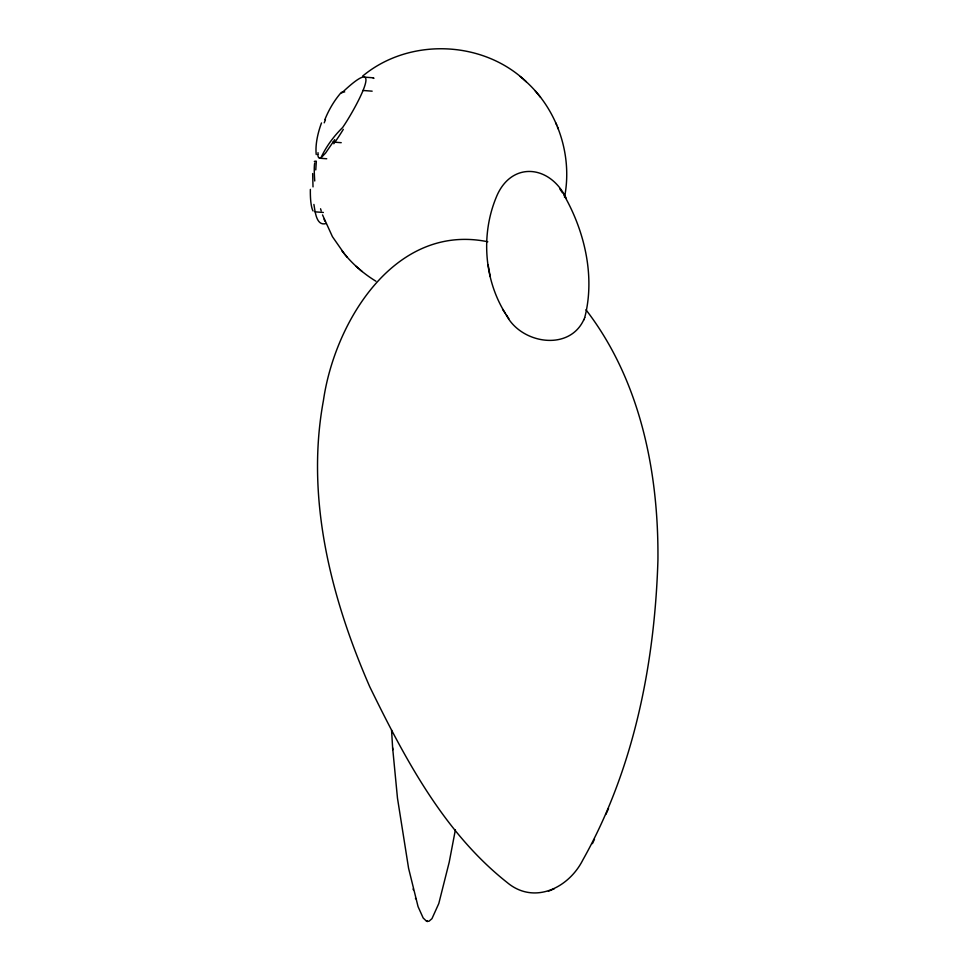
<?xml version="1.0" encoding="UTF-8"?>
<svg xmlns="http://www.w3.org/2000/svg" width="970" height="970" viewBox="0 0 970 970"><rect width="100%" height="100%" fill="white"/><g stroke="black" fill="none" stroke-linecap="round" stroke-linejoin="round"><path stroke-width="1.45" d="M315.759 169.92L316.329 161.275M564.516 197.334C572.967 154.436 556.901 107.803 523.594 79.419M455.403 829.726L449.207 862.209L438.792 903.543L431.953 918.675L428.982 921.245L426.545 921.221L423.187 918.02L418.058 906.623L408.576 868.259L397.482 798.213L392.632 747.858M584.704 317.663C595.422 276.523 584.558 230.751 563.655 194.546M487.801 241.76C395.02 222.748 334.82 321.494 323.446 400.392C305.38 497.78 330.855 597.605 369.776 686.833C404.635 758.043 443.726 832.321 507.007 882.385C533.912 905.083 568.626 888.156 582.837 859.966C633.931 769.113 654.75 663.638 657.927 560.199C658.739 472.451 640.503 380.652 585.977 309.794M324.222 122.826L325.459 119.722M506.134 314.62C520.466 343.562 569.099 352.037 583.867 319.566M341.707 93.035C389.346 47.736 354.026 111.198 342.616 127.519A133.896 97.606 -8 0 0 320.9 157.94L325.532 153.102L334.735 139.668M583.697 320.027L584.716 317.59M592.415 843.645L594.489 839.171M605.838 814.448L608.529 808.604M362.586 76.145C408.891 37.503 482.781 40.073 526.322 81.795M325.981 223.549C316.099 226.471 315.117 210.89 313.904 204.44M548.438 891.224L554.331 888.726M373.329 78.388L373.996 78.23M364.478 77.139L373.414 77.818M362.925 90.465L372.153 91.168M342.822 91.798L344.714 91.944M333.025 142.069L341.234 142.687M319.845 158.243L326.732 158.765M315.141 211.848L323.349 212.466M375.899 281.203C364.126 274.013 353.48 264.919 344.714 254.249M520.235 76.521L522.878 78.812M356.038 266.253L358.767 268.617M359.47 269.223L362.113 271.515M566.347 198.547C550.123 164.391 510.523 160.777 496.034 197.807C480.138 236.607 484.503 284.271 508.85 318.645M540.52 97.291L535.197 90.865M322.525 214.891L332.431 236.668L344.326 253.752M341.84 250.757L347.151 257.171M559.811 188.883L562.515 192.909M502.557 309.284L505.237 313.274M555.871 123.02L556.731 125.081M557.447 126.84L558.308 128.925M324.041 219.111L324.901 221.196M320.561 208.768L321.216 210.927M413.087 888.969L413.293 889.757M415.475 898.111L415.645 898.778M488.08 264.664L489.074 270.254M489.122 270.569L490.177 276.535M391.553 730.083L392.753 749.834M318.051 154.145L318.014 152.678M312.667 173.557L313.007 186.883M313.055 210.975A29.112 6.05 -86.2 0 1 310.364 189.405M314.741 180.978A52.053 5.105 81.3 0 1 314.668 163.312M314.328 161.444A51.677 6.426 76.4 0 1 314.753 161.372M314.898 161.905A49.24 6.075 75.6 0 1 315.747 161.178M324.853 119.65A49.24 24.226 -63.6 0 1 341.488 92.198M316.232 154.582A52.028 22.904 -63.6 0 1 321.494 122.947M320.912 157.831A15.617 4.316 -74 0 1 317.808 154.618M343.307 129.337A46.681 8.463 -60.3 0 1 333.789 143.754M427.612 921.476L426.545 921.221L427.503 921.464"/></g></svg>
